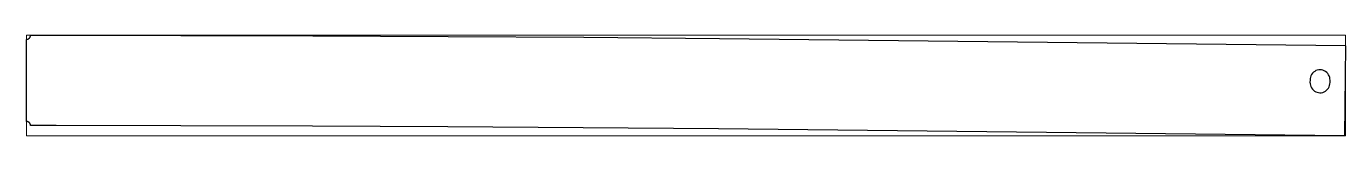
# Paper-space layout 'Layout1' of a CAD drawing. Header units: millimetres. Extents: x 0 to 257, y 88 to 107.
# The model-space entities are those that its viewports show. They can reach past a viewport. Long polylines and large blocks are cut down to what shows.
import ezdxf

# ---------------------------------------------------------------- set-up
doc = ezdxf.new("R2010")
doc.units = ezdxf.units.MM
doc.header["$LTSCALE"] = 10
doc.layers.add('MEMBERS', color=5, linetype='Continuous')

msp = doc.modelspace()

# ---------------------------------------------------------------- linework, layer by layer
at = {"layer": 'MEMBERS', "color": 3, "linetype": 'Continuous'}
for p, q in [((0, 515.1), (1.5, 515.2)), ((0, 25), (0, 515.1)), ((1.5, 515.2), (3, 515.3)), ((3, 515.3), (4.5, 515.5)), ((4.5, 515.5), (6, 515.8)), ((6, 515.8), (7.4, 516.3)), ((7.4, 516.3), (8.9, 516.7)), ((8.9, 516.7), (10.3, 517.3)), ((10.3, 517.3), (11.6, 518)), ((11.6, 518), (12.9, 518.7)), ((12.9, 518.7), (14.2, 519.5)), ((14.2, 519.5), (15.4, 520.4)), ((15.4, 520.4), (16.6, 521.4)), ((16.6, 521.4), (17.7, 522.4)), ((17.7, 522.4), (18.7, 523.5)), ((18.7, 523.5), (19.7, 524.7)), ((19.7, 524.7), (20.6, 525.9)), ((20.6, 525.9), (21.4, 527.2)), ((21.4, 527.2), (22.1, 528.5)), ((22.1, 528.5), (22.8, 529.9)), ((22.8, 529.9), (23.4, 531.3)), ((23.4, 531.3), (23.9, 532.7)), ((23.9, 532.7), (24.3, 534.1)), ((24.3, 534.1), (24.6, 535.6)), ((24.6, 535.6), (24.8, 537.1)), ((24.8, 537.1), (25, 538.6)), ((25, 538.6), (25, 540.1)), ((25, 540.1), (178.5, 540.1)), ((178.5, 540.1), (920.2, 539.2)), ((920.2, 539.2), (1705.7, 536.9)), ((1705.7, 536.9), (2512.9, 532.9)), ((2512.9, 532.9), (3320.1, 527.3)), ((3320.1, 527.3), (4127.3, 520.2)), ((4127.3, 520.2), (7856.8, 479.1)), ((7856.8, 479.1), (7850.8, -60.9)), ((7665.8, 318.7), (7659.7, 312.4)), ((7672.7, 324), (7665.8, 318.7)), ((7680.2, 328.2), (7672.7, 324)), ((7688.2, 331.2), (7680.2, 328.2)), ((7696.6, 333), (7688.2, 331.2)), ((7705.1, 333.5), (7696.6, 333)), ((7713.6, 332.8), (7705.1, 333.5)), ((7721.9, 330.8), (7713.6, 332.8)), ((7729.9, 327.6), (7721.9, 330.8)), ((7737.3, 323.2), (7729.9, 327.6)), ((7744.1, 317.8), (7737.3, 323.2)), ((7750, 311.4), (7744.1, 317.8)), ((7644.7, 271.8), (7644.6, 259.1)), ((7644.6, 259.1), (7645.1, 250.3)), ((7645.4, 280.6), (7644.7, 271.8)), ((7645.1, 250.3), (7646.8, 241.6)), ((7647.3, 289.3), (7645.4, 280.6)), ((7646.8, 241.6), (7649.7, 233.2)), ((7650.4, 297.6), (7647.3, 289.3)), ((7654.5, 305.4), (7650.4, 297.6)), ((7659.7, 312.4), (7654.5, 305.4)), ((7755.1, 304.2), (7750, 311.4)), ((7759.1, 296.4), (7755.1, 304.2)), ((7758.3, 232), (7761.4, 240.3)), ((7761.9, 288), (7759.1, 296.4)), ((7761.4, 240.3), (7763.3, 249)), ((7763.6, 279.3), (7761.9, 288)), ((7763.3, 249), (7764, 257.8)), ((7764.1, 270.5), (7763.6, 279.3)), ((7764, 257.8), (7764.1, 270.5)), ((7649.7, 233.2), (7653.6, 225.4)), ((7653.6, 225.4), (7658.7, 218.2)), ((7658.7, 218.2), (7664.6, 211.8)), ((7664.6, 211.8), (7671.4, 206.4)), ((7671.4, 206.4), (7678.8, 202)), ((7678.8, 202), (7686.8, 198.8)), ((7686.8, 198.8), (7695.1, 196.8)), ((7695.1, 196.8), (7703.6, 196.1)), ((7703.6, 196.1), (7712.1, 196.6)), ((7712.1, 196.6), (7720.5, 198.4)), ((7720.5, 198.4), (7728.5, 201.4)), ((7728.5, 201.4), (7736, 205.6)), ((7736, 205.6), (7742.9, 210.9)), ((7742.9, 210.9), (7749, 217.2)), ((7749, 217.2), (7754.2, 224.2)), ((7754.2, 224.2), (7758.3, 232)), ((1.5, 25), (0, 25)), ((3, 24.8), (1.5, 25)), ((4.5, 24.6), (3, 24.8)), ((6, 24.3), (4.5, 24.6)), ((7.4, 23.9), (6, 24.3)), ((8.9, 23.4), (7.4, 23.9)), ((10.3, 22.8), (8.9, 23.4)), ((11.6, 22.1), (10.3, 22.8)), ((12.9, 21.4), (11.6, 22.1)), ((14.2, 20.6), (12.9, 21.4)), ((15.4, 19.7), (14.2, 20.6)), ((16.6, 18.7), (15.4, 19.7)), ((17.7, 17.7), (16.6, 18.7)), ((18.7, 16.6), (17.7, 17.7)), ((19.7, 15.4), (18.7, 16.6)), ((20.6, 14.2), (19.7, 15.4)), ((21.4, 12.9), (20.6, 14.2)), ((22.1, 11.6), (21.4, 12.9)), ((22.8, 10.3), (22.1, 11.6)), ((23.4, 8.9), (22.8, 10.3)), ((23.9, 7.4), (23.4, 8.9)), ((24.3, 6), (23.9, 7.4)), ((24.6, 4.5), (24.3, 6)), ((24.8, 3), (24.6, 4.5)), ((25, 1.5), (24.8, 3)), ((25, 0), (25, 1.5)), ((178.3, 0), (25, 0)), ((919.1, -0.9), (178.3, 0)), ((1703.5, -3.3), (919.1, -0.9)), ((2509.7, -7.2), (1703.5, -3.3)), ((3315.9, -12.8), (2509.7, -7.2)), ((4122, -19.9), (3315.9, -12.8)), ((7850.8, -60.9), (4122, -19.9))]:
    msp.add_line(p, q, dxfattribs=at)

psp = doc.layouts.get("Layout1")

# ---------------------------------------------------------------- viewports
at = {"layer": '0'}
psp.add_viewport(center=(128.5, 97.5), size=(257, 19.66132), view_center_point=(3928.39, 239.59), view_height=601.06897, dxfattribs=at)

doc.saveas('drawing.dxf')
